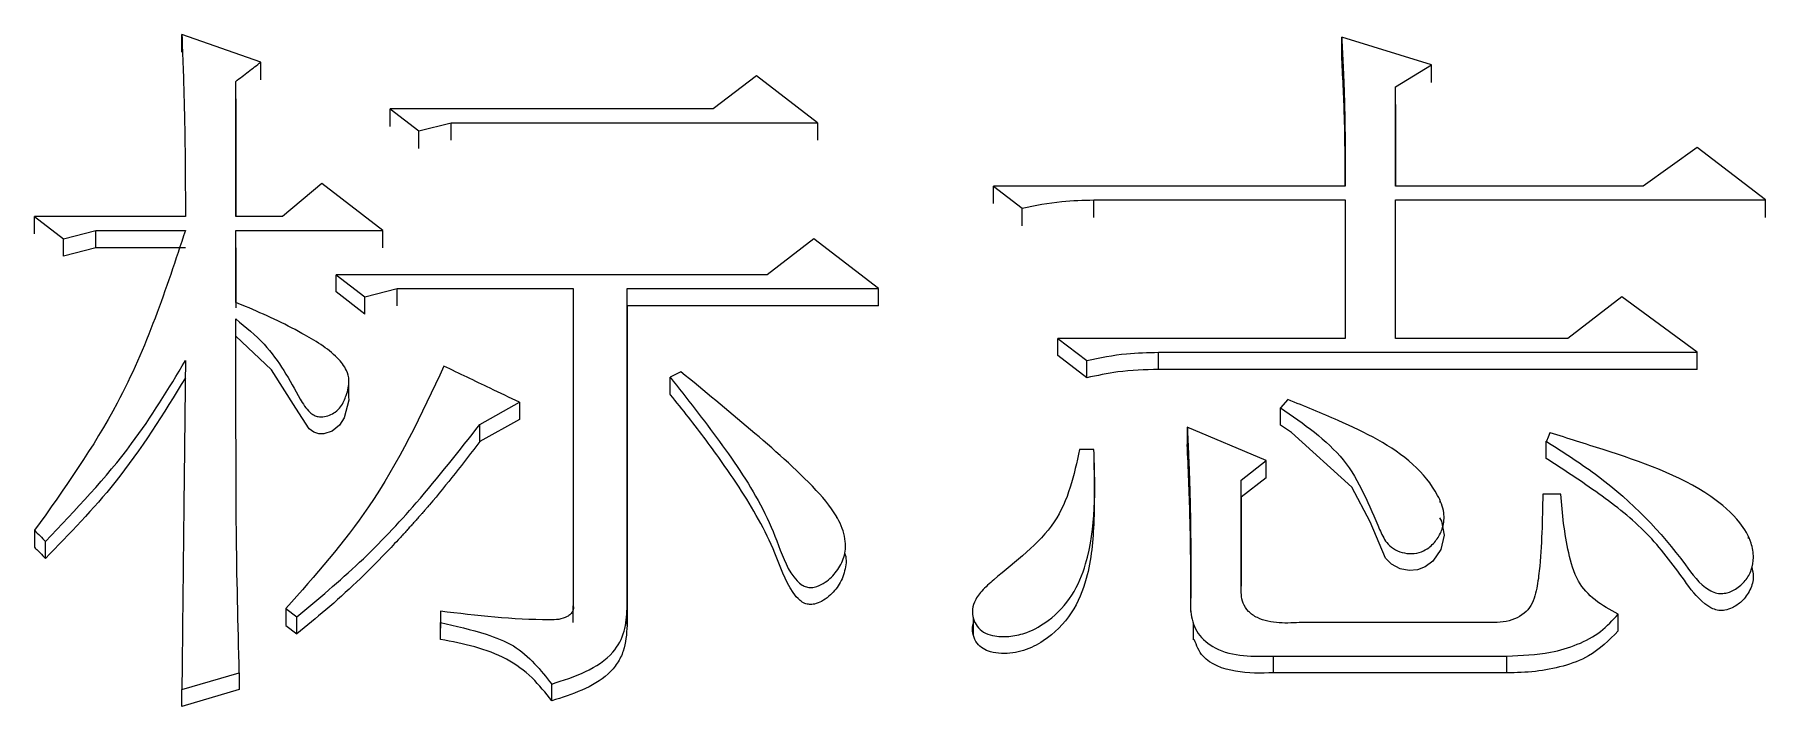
# Model space of a CAD drawing. Header units: millimetres. Extents: x 2003 to 4439, y 563 to 2285.
# Drawn here: x 2513.64 to 2518.86, y 2077.66 to 2079.69 of the extents above; entities that cross this region are included whole.
import ezdxf

# ---------------------------------------------------------------- set-up
doc = ezdxf.new("R2010")
doc.units = ezdxf.units.MM

msp = doc.modelspace()

# ---------------------------------------------------------------- linework, layer by layer
at = {"color": 7, "linetype": 'Continuous', "lineweight": 25}
for p, q in [((2514.3227, 2079.6056), (2514.0847, 2079.6886)), ((2514.0847, 2079.6354), (2514.0847, 2079.6886)), ((2517.8491, 2079.5973), (2517.5787, 2079.6803)), ((2517.5787, 2079.6271), (2517.5787, 2079.6803)), ((2514.3227, 2079.5526), (2514.3227, 2079.6056)), ((2515.8155, 2079.5641), (2515.6857, 2079.4645)), ((2515.9994, 2079.4229), (2515.8155, 2079.5641)), ((2517.7409, 2079.5309), (2517.8491, 2079.5973)), ((2517.8491, 2079.5443), (2517.8491, 2079.5973)), ((2514.247, 2079.1399), (2514.247, 2079.5475)), ((2514.247, 2079.4945), (2514.247, 2079.5475)), ((2517.7409, 2079.2316), (2517.7409, 2079.5309)), ((2517.7409, 2079.478), (2517.7409, 2079.5309)), ((2514.247, 2079.4945), (2514.247, 2079.1399)), ((2514.7121, 2079.4645), (2514.7986, 2079.398)), ((2514.7121, 2079.4116), (2514.7121, 2079.4645)), ((2517.7409, 2079.4779), (2517.7409, 2079.2316)), ((2514.7986, 2079.398), (2514.896, 2079.4229)), ((2514.896, 2079.3701), (2514.896, 2079.4229)), ((2515.9994, 2079.4229), (2515.9994, 2079.3701)), ((2514.7986, 2079.3452), (2514.7986, 2079.398)), ((2518.6496, 2079.3481), (2518.4873, 2079.2316)), ((2518.8551, 2079.1899), (2518.6496, 2079.3481)), ((2514.5066, 2079.2399), (2514.3876, 2079.1399)), ((2514.6905, 2079.0982), (2514.5066, 2079.2399)), ((2516.5294, 2079.2316), (2516.6159, 2079.1649)), ((2517.5895, 2079.2316), (2516.5294, 2079.2316)), ((2518.4873, 2079.2316), (2517.7409, 2079.2316)), ((2516.6159, 2079.1124), (2516.6159, 2079.1649)), ((2516.8323, 2079.1899), (2517.5895, 2079.1899)), ((2516.8323, 2079.1374), (2516.8323, 2079.1899)), ((2517.5895, 2079.1899), (2517.5895, 2078.7726)), ((2517.7409, 2079.1899), (2518.8551, 2079.1899)), ((2517.7409, 2078.7726), (2517.7409, 2079.1899)), ((2517.7409, 2079.1374), (2517.7409, 2079.1899)), ((2513.6412, 2079.1399), (2513.7277, 2079.0732)), ((2514.0955, 2079.1399), (2513.6412, 2079.1399)), ((2513.6412, 2079.0875), (2513.6412, 2079.1399)), ((2513.7277, 2079.0732), (2513.8251, 2079.0982)), ((2513.8251, 2079.0982), (2514.0954, 2079.0982)), ((2513.8251, 2079.0458), (2513.8251, 2079.0982)), ((2514.3876, 2079.1399), (2514.247, 2079.1399)), ((2514.247, 2079.0982), (2514.6905, 2079.0982)), ((2514.247, 2078.8812), (2514.247, 2079.0982)), ((2514.247, 2079.0458), (2514.247, 2079.0982)), ((2514.6905, 2079.0458), (2514.6905, 2079.0982)), ((2513.7277, 2079.0208), (2513.7277, 2079.0732)), ((2513.8251, 2079.0458), (2513.7277, 2079.0208)), ((2514.0954, 2079.0458), (2513.8251, 2079.0458)), ((2514.247, 2079.0458), (2514.247, 2078.8652)), ((2515.9885, 2079.0732), (2515.8479, 2078.9647)), ((2516.1833, 2078.923), (2515.9885, 2079.0732)), ((2514.5498, 2078.9647), (2514.6364, 2078.8979)), ((2515.8479, 2078.9647), (2514.5498, 2078.9647)), ((2514.5498, 2078.9125), (2514.5498, 2078.9647)), ((2514.6364, 2078.8458), (2514.5498, 2078.9125)), ((2514.6364, 2078.8979), (2514.7337, 2078.923)), ((2514.6364, 2078.8458), (2514.6364, 2078.8979)), ((2514.7337, 2078.923), (2515.2638, 2078.923)), ((2514.7337, 2078.8708), (2514.7337, 2078.923)), ((2515.2638, 2078.923), (2515.2638, 2077.9667)), ((2515.426, 2078.923), (2516.1833, 2078.923)), ((2515.4261, 2077.9583), (2515.426, 2078.923)), ((2515.426, 2078.8708), (2515.426, 2078.923)), ((2516.1833, 2078.8708), (2516.1833, 2078.923)), ((2518.4224, 2078.8979), (2518.2602, 2078.7726)), ((2518.6496, 2078.7308), (2518.4224, 2078.8979)), ((2515.426, 2078.8708), (2515.4261, 2077.9074)), ((2516.1833, 2078.8708), (2515.426, 2078.8708)), ((2516.7241, 2078.7726), (2516.8107, 2078.7056)), ((2517.5895, 2078.7726), (2516.7241, 2078.7726)), ((2517.027, 2078.7307), (2518.6496, 2078.7308)), ((2517.027, 2078.6788), (2517.027, 2078.7307)), ((2518.2602, 2078.7726), (2517.7409, 2078.7726)), ((2518.6496, 2078.6788), (2518.6496, 2078.7308)), ((2516.8107, 2078.6537), (2516.7241, 2078.7206)), ((2516.8107, 2078.6537), (2516.8107, 2078.7056)), ((2518.6496, 2078.6788), (2517.027, 2078.6788)), ((2514.588, 2078.6462), (2514.588, 2078.6485)), ((2514.588, 2078.5964), (2514.588, 2078.6454)), ((2515.5558, 2078.6035), (2515.5558, 2078.6554)), ((2514.9825, 2078.513), (2515.1015, 2078.58)), ((2515.1015, 2078.58), (2515.1015, 2078.5283)), ((2517.4164, 2078.5884), (2517.3947, 2078.5632)), ((2515.1015, 2078.5283), (2514.9825, 2078.4613)), ((2517.3947, 2078.5115), (2517.3947, 2078.5632)), ((2514.9825, 2078.4613), (2514.9825, 2078.513)), ((2517.3515, 2078.404), (2517.1135, 2078.5046)), ((2517.1135, 2078.5046), (2517.1135, 2078.453)), ((2516.8323, 2078.4375), (2516.7889, 2078.4375)), ((2516.8323, 2078.4257), (2516.8323, 2078.386)), ((2518.1952, 2078.411), (2518.1952, 2078.4626)), ((2517.2758, 2078.3452), (2517.3515, 2078.404)), ((2517.3515, 2078.3524), (2517.3515, 2078.404)), ((2517.3515, 2078.3524), (2517.2758, 2078.2938)), ((2517.2758, 2078.0257), (2517.2758, 2078.3452)), ((2517.2758, 2078.2938), (2517.2758, 2078.3452)), ((2517.2758, 2078.2938), (2517.2758, 2078.0257)), ((2517.8753, 2078.2777), (2517.8753, 2078.2839)), ((2518.2386, 2078.3032), (2518.1845, 2078.3032)), ((2516.0583, 2078.2305), (2516.0583, 2078.234)), ((2513.6411, 2078.194), (2513.6411, 2078.1428)), ((2513.6736, 2078.1091), (2513.6736, 2078.1604)), ((2518.8045, 2078.1691), (2518.8045, 2078.1748)), ((2517.1244, 2077.9494), (2517.1244, 2078.0004)), ((2514.3984, 2077.9584), (2514.4309, 2077.933)), ((2514.3984, 2077.9584), (2514.3984, 2077.9074)), ((2514.8636, 2077.9499), (2514.8636, 2077.9162)), ((2514.8636, 2077.9499), (2514.8636, 2077.8989)), ((2515.2638, 2077.9158), (2515.2638, 2077.9667)), ((2515.4261, 2077.9074), (2515.4261, 2077.9583)), ((2518.4116, 2077.8906), (2518.4116, 2077.9415)), ((2514.3984, 2077.9074), (2514.4309, 2077.8821)), ((2514.4309, 2077.8821), (2514.4309, 2077.933)), ((2514.8636, 2077.8653), (2514.8636, 2077.9162)), ((2516.4686, 2077.9311), (2516.4686, 2077.8799)), ((2517.1313, 2077.9149), (2517.1313, 2077.8637)), ((2518.0114, 2077.9162), (2517.4597, 2077.9162)), ((2517.3732, 2077.815), (2518.0763, 2077.815)), ((2517.3732, 2077.7642), (2517.3732, 2077.815)), ((2518.0763, 2077.7642), (2518.0763, 2077.815)), ((2514.0847, 2077.7137), (2514.2578, 2077.7644)), ((2514.2578, 2077.7644), (2514.2578, 2077.7137)), ((2518.0763, 2077.7642), (2517.3732, 2077.7642)), ((2514.0847, 2077.6631), (2514.0847, 2077.7137)), ((2514.2578, 2077.7137), (2514.0847, 2077.6631)), ((2515.1989, 2077.68), (2515.1989, 2077.7306))]:
    msp.add_line(p, q, dxfattribs=at)
at = {"color": 7, "linetype": 'Continuous', "lineweight": 25, "flags": 128}
for points in [[(2515.6857, 2079.4645), (2515.2157, 2079.4645), (2514.7121, 2079.4645)], [(2514.896, 2079.4229), (2515.366, 2079.4229), (2515.9994, 2079.4229)], [(2516.5294, 2079.179), (2516.5294, 2079.1921), (2516.5294, 2079.2053), (2516.5294, 2079.2184), (2516.5294, 2079.2316)], [(2518.8551, 2079.1374), (2518.8551, 2079.1506), (2518.8551, 2079.1703), (2518.8551, 2079.1899)], [(2514.5867, 2078.5963), (2514.5879, 2078.5868), (2514.5737, 2078.5336), (2514.5595, 2078.5107), (2514.5371, 2078.4928), (2514.5127, 2078.485), (2514.497, 2078.485), (2514.4823, 2078.4897), (2514.4681, 2078.5004), (2514.4276, 2078.5619), (2514.3543, 2078.6775), (2514.247, 2078.779), (2514.247, 2078.779)], [(2516.7241, 2078.7206), (2516.7241, 2078.7336), (2516.7241, 2078.7466), (2516.7241, 2078.7596), (2516.7241, 2078.7726)], [(2515.5882, 2078.6721), (2515.572, 2078.6638), (2515.5558, 2078.6554)], [(2517.8738, 2078.2316), (2517.8794, 2078.222), (2517.8871, 2078.1791), (2517.8771, 2078.1362), (2517.8531, 2078.1011), (2517.8307, 2078.0836), (2517.8073, 2078.0747), (2517.7818, 2078.0728), (2517.7547, 2078.078), (2517.7286, 2078.0918), (2517.7112, 2078.1105), (2517.6644, 2078.2198), (2517.6088, 2078.3242), (2517.4276, 2078.4892), (2517.3947, 2078.5115), (2517.3947, 2078.5115)], [(2518.2061, 2078.4879), (2518.2007, 2078.4753), (2518.1953, 2078.4626)]]:
    msp.add_lwpolyline(points, dxfattribs=at)
at = {"color": 7, "linetype": 'Continuous', "lineweight": 25}
for points, knots in [([(2514.0847, 2079.6886), (2514.0872, 2079.6223), (2514.0919, 2079.498), (2514.0948, 2079.3151), (2514.0953, 2079.1983), (2514.0955, 2079.1399)], [0, 0, 0, 0, 0.362921, 0.681445, 1, 1, 1, 1]), ([(2517.5787, 2079.6803), (2517.5788, 2079.6775), (2517.5791, 2079.6721), (2517.5795, 2079.6639), (2517.58, 2079.6558), (2517.5804, 2079.6476), (2517.5807, 2079.6408), (2517.5811, 2079.634), (2517.5814, 2079.6272), (2517.5818, 2079.619), (2517.5822, 2079.6122), (2517.5825, 2079.6054), (2517.5828, 2079.5986), (2517.5832, 2079.5904), (2517.5835, 2079.5836), (2517.5838, 2079.5768), (2517.5841, 2079.57), (2517.5844, 2079.5632), (2517.5847, 2079.5564), (2517.585, 2079.5496), (2517.5853, 2079.5414), (2517.5855, 2079.5346), (2517.5858, 2079.5277), (2517.586, 2079.5209), (2517.5863, 2079.5141), (2517.5865, 2079.5073), (2517.5867, 2079.5005), (2517.5869, 2079.4923), (2517.5871, 2079.4855), (2517.5873, 2079.4787), (2517.5874, 2079.4718), (2517.5876, 2079.465), (2517.5877, 2079.4582), (2517.5879, 2079.4514), (2517.588, 2079.4432), (2517.5882, 2079.4364), (2517.5883, 2079.4295), (2517.5884, 2079.4227), (2517.5885, 2079.4159), (2517.5886, 2079.4091), (2517.5887, 2079.4022), (2517.5887, 2079.3954), (2517.5888, 2079.3886), (2517.5889, 2079.3817), (2517.589, 2079.3735), (2517.589, 2079.3667), (2517.5891, 2079.3599), (2517.5891, 2079.3531), (2517.5892, 2079.3462), (2517.5892, 2079.3394), (2517.5893, 2079.3326), (2517.5893, 2079.3244), (2517.5893, 2079.3175), (2517.5893, 2079.3107), (2517.5894, 2079.3039), (2517.5894, 2079.297), (2517.5894, 2079.2902), (2517.5894, 2079.2834), (2517.5894, 2079.2752), (2517.5895, 2079.2683), (2517.5895, 2079.2615), (2517.5895, 2079.2546), (2517.5895, 2079.2478), (2517.5895, 2079.2401), (2517.5895, 2079.2352), (2517.5895, 2079.2316)], [0, 0, 0, 0, 0.018243, 0.036487, 0.05473, 0.072974, 0.091217, 0.100339, 0.118582, 0.136826, 0.155069, 0.164191, 0.182434, 0.200678, 0.218921, 0.228043, 0.246286, 0.26453, 0.273652, 0.291895, 0.310138, 0.328382, 0.337504, 0.355747, 0.37399, 0.383112, 0.401356, 0.419599, 0.437843, 0.446964, 0.465208, 0.483451, 0.492573, 0.510816, 0.52906, 0.547303, 0.556425, 0.574668, 0.592912, 0.602033, 0.620277, 0.63852, 0.647642, 0.665886, 0.684129, 0.702372, 0.711494, 0.729738, 0.747981, 0.757103, 0.775346, 0.79359, 0.811833, 0.820955, 0.839198, 0.857442, 0.866563, 0.884807, 0.90305, 0.921294, 0.930415, 0.948659, 0.966902, 0.976024, 1, 1, 1, 1]), ([(2517.5893, 2079.2316), (2517.5893, 2079.2578), (2517.5891, 2079.3277), (2517.5873, 2079.4597), (2517.5819, 2079.5652), (2517.5787, 2079.6271)], [0, 0, 0, 0, 0.1983537, 0.5294314, 1, 1, 1, 1]), ([(2514.247, 2079.5475), (2514.2596, 2079.5572), (2514.2848, 2079.5766), (2514.3101, 2079.5959), (2514.3227, 2079.6056)], [0, 0, 0, 0, 0.499999, 1, 1, 1, 1]), ([(2516.6159, 2079.1649), (2516.6557, 2079.1732), (2516.7268, 2079.188), (2516.8, 2079.1893), (2516.8323, 2079.1899)], [0, 0, 0, 0, 0.558835, 1, 1, 1, 1]), ([(2514.0954, 2079.0982), (2514.0369, 2078.9211), (2513.9319, 2078.603), (2513.7304, 2078.3196), (2513.6411, 2078.194)], [0, 0, 0, 0, 0.5569278, 1, 1, 1, 1]), ([(2514.247, 2078.8311), (2514.2771, 2078.8067), (2514.3612, 2078.7385), (2514.4159, 2078.6327), (2514.4603, 2078.5571), (2514.4817, 2078.5407), (2514.4955, 2078.5362), (2514.5117, 2078.5358), (2514.5297, 2078.5402), (2514.5486, 2078.5505), (2514.5678, 2078.5704), (2514.5816, 2078.6033), (2514.5914, 2078.641), (2514.5814, 2078.6813), (2514.5376, 2078.735), (2514.4317, 2078.7991), (2514.3251, 2078.8489), (2514.2568, 2078.8772), (2514.247, 2078.8813)], [0, 0, 0, 0, 0.11687, 0.3258, 0.377744, 0.393029, 0.405901, 0.418726, 0.438143, 0.45802, 0.48112, 0.522189, 0.572441, 0.606763, 0.655286, 0.785224, 0.968955, 1, 1, 1, 1]), ([(2514.2578, 2077.7644), (2514.254, 2077.91), (2514.2483, 2078.1285), (2514.2482, 2078.3643), (2514.2478, 2078.464), (2514.2477, 2078.5002), (2514.2477, 2078.5228), (2514.2476, 2078.5409), (2514.2476, 2078.559), (2514.2475, 2078.5771), (2514.2475, 2078.5952), (2514.2475, 2078.6088), (2514.2474, 2078.6224), (2514.2474, 2078.6404), (2514.2473, 2078.6585), (2514.2473, 2078.6766), (2514.2473, 2078.6902), (2514.2472, 2078.7082), (2514.2472, 2078.7241), (2514.2472, 2078.7376), (2514.2471, 2078.7444), (2514.2471, 2078.7512), (2514.2471, 2078.7602), (2514.2471, 2078.7692), (2514.2471, 2078.7783), (2514.2471, 2078.785), (2514.247, 2078.7941), (2514.247, 2078.8031), (2514.247, 2078.8121), (2514.247, 2078.8207), (2514.247, 2078.827), (2514.247, 2078.8311)], [0, 0, 0, 0, 0.408156, 0.61223, 0.663248, 0.688757, 0.714266, 0.727021, 0.739776, 0.765285, 0.778039, 0.790794, 0.803548, 0.816303, 0.841812, 0.854567, 0.867321, 0.880076, 0.905585, 0.911962, 0.918339, 0.924717, 0.931094, 0.943848, 0.950226, 0.956603, 0.96298, 0.975735, 0.982112, 0.988489, 1, 1, 1, 1]), ([(2516.8107, 2078.7056), (2516.8504, 2078.714), (2516.9216, 2078.7289), (2516.9947, 2078.7302), (2517.027, 2078.7307)], [0, 0, 0, 0, 0.558835, 1, 1, 1, 1]), ([(2513.6736, 2078.1604), (2513.765, 2078.2561), (2513.9273, 2078.4261), (2514.0444, 2078.6206), (2514.0955, 2078.7057)], [0, 0, 0, 0, 0.562943, 1, 1, 1, 1]), ([(2514.0955, 2078.7056), (2514.0941, 2078.5837), (2514.0927, 2078.4541), (2514.0912, 2078.3165), (2514.0908, 2078.286), (2514.0905, 2078.2554), (2514.0902, 2078.2248), (2514.0898, 2078.1942), (2514.0895, 2078.1636), (2514.0892, 2078.133), (2514.0888, 2078.1023), (2514.0885, 2078.0717), (2514.0882, 2078.0411), (2514.0879, 2078.0104), (2514.0875, 2077.9797), (2514.0871, 2077.9414), (2514.0868, 2077.9107), (2514.0865, 2077.88), (2514.0862, 2077.8493), (2514.0859, 2077.8225), (2514.0856, 2077.7956), (2514.0854, 2077.7802), (2514.0853, 2077.7649), (2514.0851, 2077.7506), (2514.0849, 2077.7335), (2514.0848, 2077.7203), (2514.0847, 2077.7137)], [0, 0, 0, 0, 0.370203, 0.393341, 0.416478, 0.462753, 0.485891, 0.509029, 0.555304, 0.578441, 0.601579, 0.647854, 0.670992, 0.694129, 0.740405, 0.763542, 0.809817, 0.832955, 0.856093, 0.902368, 0.913937, 0.937074, 0.948643, 0.960212, 0.980106, 1, 1, 1, 1]), ([(2514.8743, 2078.6889), (2514.8065, 2078.5437), (2514.6845, 2078.2828), (2514.4863, 2078.0581), (2514.3984, 2077.9584)], [0, 0, 0, 0, 0.556366, 1, 1, 1, 1]), ([(2515.1015, 2078.58), (2515.0722, 2078.5941), (2515.0196, 2078.6193), (2514.9439, 2078.6556), (2514.8975, 2078.6778), (2514.8743, 2078.6889)], [0, 0, 0, 0, 0.387829, 0.693915, 1, 1, 1, 1]), ([(2515.5558, 2078.6554), (2515.6061, 2078.5913), (2515.7068, 2078.4632), (2515.8215, 2078.2945), (2515.8836, 2078.1497), (2515.9116, 2078.0662), (2515.951, 2078.0296), (2515.966, 2078.0224), (2515.9818, 2078.0208), (2516.0018, 2078.0251), (2516.0297, 2078.0404), (2516.0596, 2078.0701), (2516.0826, 2078.1128), (2516.0864, 2078.1665), (2516.0621, 2078.2385), (2515.9646, 2078.3541), (2515.798, 2078.4982), (2515.6583, 2078.614), (2515.5882, 2078.6721)], [0, 0, 0, 0, 0.14589, 0.291848, 0.364926, 0.43814, 0.449708, 0.457487, 0.465325, 0.474776, 0.490324, 0.518026, 0.54742, 0.577063, 0.617255, 0.685721, 0.842506, 1, 1, 1, 1]), ([(2517.027, 2078.6788), (2516.9859, 2078.6778), (2516.9127, 2078.676), (2516.8418, 2078.6605), (2516.8107, 2078.6537)], [0, 0, 0, 0, 0.561085, 1, 1, 1, 1]), ([(2514.0955, 2078.6537), (2514.0292, 2078.5459), (2513.9101, 2078.3522), (2513.7463, 2078.1838), (2513.6736, 2078.1091)], [0, 0, 0, 0, 0.5567847, 1, 1, 1, 1]), ([(2516.0803, 2078.1266), (2516.0804, 2078.1265), (2516.0879, 2078.1115), (2516.0844, 2078.0768), (2516.0689, 2078.0313), (2516.0405, 2077.9989), (2516.0136, 2077.9798), (2515.9932, 2077.9715), (2515.9756, 2077.9698), (2515.9601, 2077.9734), (2515.9421, 2077.9853), (2515.9037, 2078.0335), (2515.8654, 2078.1564), (2515.7758, 2078.3096), (2515.6651, 2078.4663), (2515.5934, 2078.5582), (2515.556, 2078.6033), (2515.5558, 2078.6035)], [0, 0, 0, 0, 0.000541, 0.052262, 0.10428, 0.152425, 0.178787, 0.199916, 0.213282, 0.226749, 0.243025, 0.274546, 0.411233, 0.645125, 0.822307, 0.999061, 1, 1, 1, 1]), ([(2517.3947, 2078.5632), (2517.4644, 2078.5151), (2517.6053, 2078.4178), (2517.6666, 2078.2547), (2517.7087, 2078.1612), (2517.7335, 2078.1374), (2517.7603, 2078.1261), (2517.7899, 2078.1224), (2517.8186, 2078.1273), (2517.8458, 2078.1432), (2517.8683, 2078.1684), (2517.8861, 2078.2043), (2517.8894, 2078.2507), (2517.8619, 2078.3188), (2517.7694, 2078.4298), (2517.5996, 2078.5139), (2517.4672, 2078.5678), (2517.4164, 2078.5884)], [0, 0, 0, 0, 0.175531, 0.354652, 0.388166, 0.407747, 0.427401, 0.446675, 0.466945, 0.484382, 0.511375, 0.539761, 0.574487, 0.616877, 0.705288, 0.887114, 1, 1, 1, 1]), ([(2514.4309, 2077.933), (2514.4953, 2077.9868), (2514.6241, 2078.0945), (2514.8076, 2078.2898), (2514.9201, 2078.4333), (2514.9825, 2078.513)], [0, 0, 0, 0, 0.30776, 0.615622, 1, 1, 1, 1]), ([(2517.1135, 2078.5046), (2517.1137, 2078.5016), (2517.114, 2078.4957), (2517.1144, 2078.4867), (2517.1148, 2078.4778), (2517.1152, 2078.4689), (2517.1156, 2078.4599), (2517.1159, 2078.4525), (2517.1162, 2078.445), (2517.1166, 2078.4376), (2517.117, 2078.4286), (2517.1173, 2078.4197), (2517.1176, 2078.4122), (2517.118, 2078.4047), (2517.1183, 2078.3973), (2517.1186, 2078.3898), (2517.1189, 2078.3824), (2517.1191, 2078.3749), (2517.1195, 2078.366), (2517.1198, 2078.357), (2517.1201, 2078.3495), (2517.1203, 2078.3421), (2517.1206, 2078.3346), (2517.1208, 2078.3257), (2517.1211, 2078.3182), (2517.1214, 2078.3077), (2517.1216, 2078.2973), (2517.1219, 2078.2853), (2517.1221, 2078.2779), (2517.1223, 2078.2704), (2517.1224, 2078.2629), (2517.1226, 2078.2555), (2517.1227, 2078.248), (2517.1229, 2078.2405), (2517.123, 2078.2315), (2517.1231, 2078.2226), (2517.1233, 2078.2151), (2517.1234, 2078.2076), (2517.1235, 2078.2002), (2517.1236, 2078.1912), (2517.1236, 2078.1837), (2517.1237, 2078.1762), (2517.1238, 2078.1688), (2517.1239, 2078.1598), (2517.1239, 2078.1523), (2517.124, 2078.1448), (2517.124, 2078.1373), (2517.1241, 2078.1284), (2517.1241, 2078.1209), (2517.1241, 2078.1134), (2517.1242, 2078.1059), (2517.1242, 2078.0969), (2517.1242, 2078.0895), (2517.1243, 2078.082), (2517.1243, 2078.0745), (2517.1243, 2078.0655), (2517.1243, 2078.058), (2517.1243, 2078.0505), (2517.1243, 2078.043), (2517.1243, 2078.0341), (2517.1243, 2078.0266), (2517.1244, 2078.0191), (2517.1244, 2078.0109), (2517.1244, 2078.0042), (2517.1244, 2078.0004)], [0, 0, 0, 0, 0.017781, 0.035561, 0.053342, 0.071122, 0.088903, 0.106683, 0.115574, 0.133354, 0.151135, 0.168916, 0.186696, 0.195586, 0.213367, 0.231148, 0.240038, 0.257818, 0.275599, 0.29338, 0.31116, 0.320051, 0.337831, 0.355612, 0.373392, 0.382283, 0.417844, 0.435624, 0.453405, 0.462295, 0.480076, 0.497857, 0.506747, 0.524527, 0.542308, 0.560089, 0.577869, 0.586759, 0.60454, 0.622321, 0.640101, 0.648992, 0.666772, 0.684553, 0.702333, 0.711224, 0.729004, 0.746785, 0.764565, 0.773456, 0.791236, 0.809017, 0.826797, 0.835688, 0.853468, 0.871249, 0.889029, 0.89792, 0.9157, 0.933481, 0.951262, 0.960152, 0.977932, 1, 1, 1, 1]), ([(2518.1952, 2078.4626), (2518.2488, 2078.4282), (2518.4109, 2078.324), (2518.5643, 2078.1655), (2518.6585, 2078.0273), (2518.7034, 2078.005), (2518.7225, 2078.0025), (2518.7438, 2078.0058), (2518.7697, 2078.018), (2518.7961, 2078.0414), (2518.8149, 2078.0747), (2518.8212, 2078.1141), (2518.8128, 2078.1642), (2518.7733, 2078.231), (2518.6362, 2078.3475), (2518.4263, 2078.4188), (2518.2599, 2078.4714), (2518.2063, 2078.4878), (2518.2061, 2078.4879)], [0, 0, 0, 0, 0.116248, 0.351545, 0.417546, 0.429975, 0.440278, 0.450547, 0.466965, 0.490882, 0.515264, 0.540739, 0.570383, 0.616277, 0.689853, 0.900941, 0.999644, 1, 1, 1, 1]), ([(2514.9825, 2078.4613), (2514.9331, 2078.3972), (2514.8821, 2078.3311), (2514.8257, 2078.2652), (2514.8216, 2078.2604), (2514.8174, 2078.2556), (2514.8132, 2078.2508), (2514.809, 2078.2459), (2514.8048, 2078.2411), (2514.8006, 2078.2363), (2514.7964, 2078.2315), (2514.7921, 2078.2267), (2514.7887, 2078.2229), (2514.7845, 2078.2181), (2514.7802, 2078.2134), (2514.776, 2078.2086), (2514.7717, 2078.2039), (2514.7682, 2078.2001), (2514.7639, 2078.1953), (2514.7596, 2078.1906), (2514.7553, 2078.1858), (2514.7493, 2078.1792), (2514.731, 2078.1594), (2514.657, 2078.0807), (2514.5552, 2077.9827), (2514.4603, 2077.906), (2514.4309, 2077.8821)], [0, 0, 0, 0, 0.307844, 0.317463, 0.327082, 0.331891, 0.34151, 0.351128, 0.355938, 0.365557, 0.375175, 0.379985, 0.389603, 0.394413, 0.404031, 0.41365, 0.41846, 0.428078, 0.432888, 0.442506, 0.452125, 0.456934, 0.476172, 0.553125, 0.861264, 1, 1, 1, 1]), ([(2516.7889, 2078.4375), (2516.7723, 2078.3606), (2516.7387, 2078.205), (2516.5813, 2078.0895), (2516.4951, 2078.0137), (2516.4712, 2077.9809), (2516.4645, 2077.9488), (2516.4697, 2077.9218), (2516.4833, 2077.8988), (2516.5055, 2077.8823), (2516.5396, 2077.873), (2516.5828, 2077.8729), (2516.6397, 2077.8864), (2516.7069, 2077.9265), (2516.7726, 2077.9967), (2516.8406, 2078.1681), (2516.8359, 2078.3198), (2516.8324, 2078.4347), (2516.8323, 2078.4375)], [0, 0, 0, 0, 0.166517, 0.336736, 0.370754, 0.398968, 0.419707, 0.44043, 0.457693, 0.475082, 0.493885, 0.523597, 0.555079, 0.603262, 0.6747, 0.747935, 0.993843, 1, 1, 1, 1]), ([(2517.1244, 2077.9494), (2517.1244, 2077.9974), (2517.1243, 2078.0932), (2517.1219, 2078.2611), (2517.1167, 2078.3809), (2517.1135, 2078.453)], [0, 0, 0, 0, 0.284865, 0.569737, 1, 1, 1, 1]), ([(2518.814, 2078.0832), (2518.8163, 2078.0737), (2518.8218, 2078.0507), (2518.811, 2078.0134), (2518.7875, 2077.9808), (2518.7594, 2077.961), (2518.7351, 2077.9527), (2518.7147, 2077.9517), (2518.6932, 2077.9579), (2518.653, 2077.9852), (2518.5937, 2078.0674), (2518.5043, 2078.1893), (2518.3546, 2078.3062), (2518.2486, 2078.3759), (2518.1952, 2078.411)], [0, 0, 0, 0, 0.0349107, 0.084718, 0.134766, 0.1723804, 0.196269, 0.2154467, 0.234674, 0.265974, 0.373163, 0.5818617, 0.7895695, 1, 1, 1, 1]), ([(2516.8323, 2078.386), (2516.8331, 2078.3319), (2516.8349, 2078.2192), (2516.8214, 2078.069), (2516.7715, 2077.9414), (2516.699, 2077.868), (2516.6221, 2077.8286), (2516.5651, 2077.8203), (2516.523, 2077.8257), (2516.4972, 2077.8363), (2516.4786, 2077.8539), (2516.4681, 2077.8769), (2516.4645, 2077.9007), (2516.4696, 2077.915), (2516.4717, 2077.9211)], [0, 0, 0, 0, 0.198609, 0.413548, 0.548586, 0.684419, 0.755202, 0.826554, 0.860883, 0.887727, 0.914733, 0.945634, 0.976974, 1, 1, 1, 1]), ([(2518.1845, 2078.3032), (2518.1832, 2078.2257), (2518.1816, 2078.1279), (2518.1665, 2078.0117), (2518.1473, 2077.9512), (2518.0831, 2077.9149), (2518.0356, 2077.9157), (2518.0114, 2077.9162)], [0, 0, 0, 0, 0.490042, 0.617207, 0.745492, 0.869777, 1, 1, 1, 1]), ([(2518.4116, 2077.9415), (2518.3874, 2077.9544), (2518.3396, 2077.9799), (2518.2833, 2078.044), (2518.2615, 2078.1264), (2518.2461, 2078.2144), (2518.2411, 2078.2736), (2518.2386, 2078.3032)], [0, 0, 0, 0, 0.1777081, 0.35, 0.5672223, 0.7837017, 1, 1, 1, 1]), ([(2513.6412, 2078.194), (2513.6466, 2078.1884), (2513.6574, 2078.1772), (2513.6682, 2078.166), (2513.6736, 2078.1604)], [0, 0, 0, 0, 0.5, 1, 1, 1, 1]), ([(2513.6412, 2078.1428), (2513.6439, 2078.1399), (2513.6494, 2078.1343), (2513.6602, 2078.1231), (2513.6683, 2078.1147), (2513.6736, 2078.1091)], [0, 0, 0, 0, 0.25287, 0.505739, 1, 1, 1, 1]), ([(2517.1244, 2078.0004), (2517.1233, 2077.9805), (2517.1211, 2077.9404), (2517.1415, 2077.8801), (2517.1992, 2077.8315), (2517.2831, 2077.8123), (2517.343, 2077.8141), (2517.3732, 2077.815)], [0, 0, 0, 0, 0.177715, 0.3563568, 0.5410477, 0.7687672, 1, 1, 1, 1]), ([(2517.4597, 2077.9162), (2517.4367, 2077.9149), (2517.391, 2077.9124), (2517.3328, 2077.9231), (2517.2966, 2077.948), (2517.2757, 2077.9811), (2517.2758, 2078.0083), (2517.2758, 2078.0257)], [0, 0, 0, 0, 0.261231, 0.519065, 0.649006, 0.774533, 1, 1, 1, 1]), ([(2515.2636, 2077.9667), (2515.2641, 2077.9639), (2515.2649, 2077.9585), (2515.2623, 2077.9495), (2515.2558, 2077.9409), (2515.2419, 2077.9311), (2515.2199, 2077.9241), (2515.091, 2077.9233), (2514.9727, 2077.9371), (2514.8636, 2077.9499)], [0, 0, 0, 0, 0.022685, 0.043674, 0.07363, 0.104665, 0.167541, 0.232295, 1, 1, 1, 1]), ([(2515.1989, 2077.7306), (2515.2334, 2077.7416), (2515.3013, 2077.7634), (2515.3843, 2077.8162), (2515.422, 2077.889), (2515.4247, 2077.9353), (2515.4261, 2077.9583)], [0, 0, 0, 0, 0.291823, 0.574939, 0.78881, 1, 1, 1, 1]), ([(2518.0763, 2077.815), (2518.1207, 2077.8168), (2518.1935, 2077.8197), (2518.2891, 2077.8475), (2518.3612, 2077.8856), (2518.395, 2077.923), (2518.4116, 2077.9415)], [0, 0, 0, 0, 0.3472592, 0.5698518, 0.7878871, 1, 1, 1, 1]), ([(2514.8636, 2077.9162), (2514.9098, 2077.9056), (2514.9856, 2077.8882), (2515.086, 2077.8499), (2515.1491, 2077.7933), (2515.1824, 2077.7514), (2515.1989, 2077.7306)], [0, 0, 0, 0, 0.3486089, 0.5710474, 0.7872472, 1, 1, 1, 1]), ([(2515.4261, 2077.9074), (2515.4243, 2077.8812), (2515.4216, 2077.8417), (2515.398, 2077.7923), (2515.3597, 2077.7484), (2515.2908, 2077.7091), (2515.2298, 2077.6897), (2515.1989, 2077.68)], [0, 0, 0, 0, 0.239419, 0.360941, 0.484667, 0.739404, 1, 1, 1, 1]), ([(2518.4116, 2077.8906), (2518.384, 2077.8628), (2518.3379, 2077.8163), (2518.2456, 2077.7826), (2518.1623, 2077.7663), (2518.105, 2077.7649), (2518.0763, 2077.7642)], [0, 0, 0, 0, 0.3290567, 0.5500366, 0.7744123, 1, 1, 1, 1]), ([(2515.1989, 2077.68), (2515.1803, 2077.7037), (2515.1426, 2077.7517), (2515.0368, 2077.831), (2514.9333, 2077.8515), (2514.8636, 2077.8653)], [0, 0, 0, 0, 0.242139, 0.4889, 1, 1, 1, 1]), ([(2517.3732, 2077.7642), (2517.3352, 2077.7632), (2517.2607, 2077.7612), (2517.1608, 2077.798), (2517.1416, 2077.8469), (2517.1345, 2077.865)], [0, 0, 0, 0, 0.396511, 0.777724, 1, 1, 1, 1])]:
    msp.add_open_spline(points, degree=3, knots=knots, dxfattribs=at)

doc.saveas('drawing.dxf')
